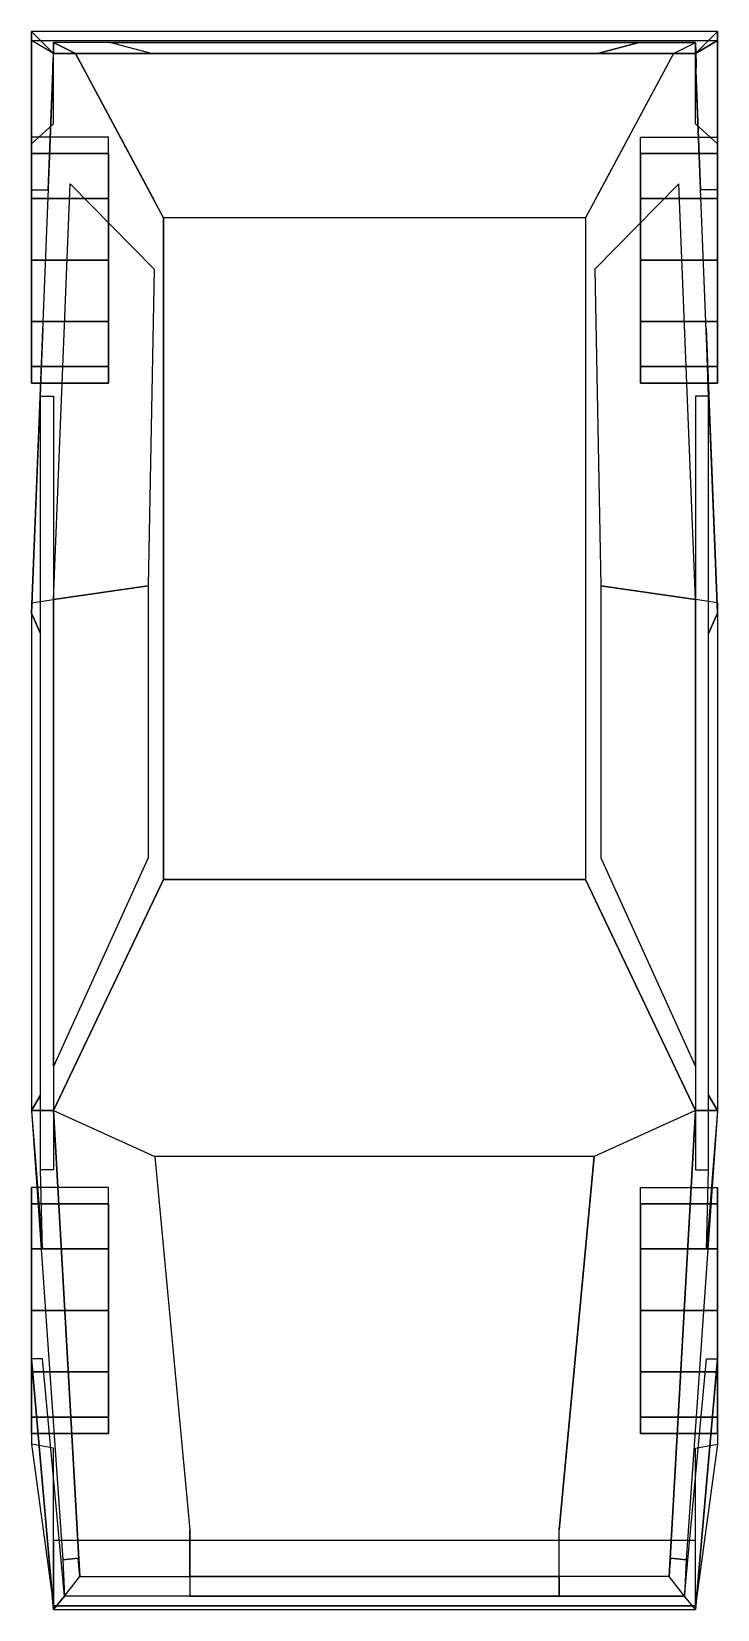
# Model space of a CAD drawing. Extents: x -0.78 to 0.78, y 0.05 to 3.64.
import ezdxf

# ---------------------------------------------------------------- set-up
doc = ezdxf.new("R2010")
doc.units = 0
doc.layers.get('0').update_dxf_attribs({"linetype": 'CONTINUOUS'})

msp = doc.modelspace()

# ---------------------------------------------------------------- linework, layer by layer
at = {"color": 0}
msp.add_polyline3d([(0.78, 3.12, 0)], dxfattribs=at)
for points in [[(-0.78, 3.62, 0.6), (-0.78, 3.64, 0.5), (-0.78, 3.3846, 0.4606), (-0.78, 3.28, 0.6)], [(-0.78, 3.64, 0.5), (-0.78, 3.3846, 0.4606), (-0.73, 3.43, 0.34), (-0.73, 3.59, 0.34)], [(0.78, 3.62, 0.6), (0.78, 3.64, 0.5), (-0.78, 3.64, 0.5), (-0.78, 3.62, 0.6)], [(-0.78, 3.64, 0.5), (-0.73, 3.59, 0.34), (0.73, 3.59, 0.34), (0.78, 3.64, 0.5)], [(0.78, 3.64, 0.5), (0.78, 3.3846, 0.4606), (0.73, 3.43, 0.34), (0.73, 3.59, 0.34)], [(0.78, 3.62, 0.6), (0.78, 3.64, 0.5), (0.78, 3.3846, 0.4606), (0.78, 3.28, 0.6)], [(-0.73, 3.59, 0.6), (-0.78, 3.62, 0.6), (-0.78, 3.28, 0.6), (-0.7422, 3.28, 0.6)], [(-0.73, 3.59, 0.6), (-0.78, 3.62, 0.6), (0.78, 3.62, 0.6), (0.73, 3.59, 0.6)], [(-0.73, 3.6149, 0.8186), (-0.7319, 3.567, 0.8187), (-0.7309, 3.5465, 0.6), (-0.73, 3.59, 0.6)], [(0.68, 3.59, 0.915), (0.73, 3.6149, 0.8186), (-0.73, 3.6149, 0.8186), (-0.68, 3.59, 0.915)], [(-0.73, 3.59, 0.6), (-0.5071, 3.59, 0.6), (-0.6023, 3.6149, 0.8186), (-0.73, 3.6149, 0.8186)], [(0.6023, 3.6149, 0.8186), (0.5071, 3.59, 0.6), (-0.5071, 3.59, 0.6), (-0.6023, 3.6149, 0.8186)], [(0.73, 3.59, 0.6), (0.5071, 3.59, 0.6), (0.6023, 3.6149, 0.8186), (0.73, 3.6149, 0.8186)], [(0.73, 3.59, 0.6), (0.78, 3.62, 0.6), (0.78, 3.28, 0.6), (0.7422, 3.28, 0.6)], [(0.73, 3.6149, 0.8186), (0.7319, 3.567, 0.8187), (0.7309, 3.5465, 0.6), (0.73, 3.59, 0.6)], [(-0.48, 3.216, 1.44), (-0.68, 3.59, 0.915), (0.68, 3.59, 0.915), (0.48, 3.216, 1.44)], [(-0.5013, 3.0995, 1.3876), (-0.515, 2.3788, 1.386), (-0.73, 2.3476, 0.915), (-0.6919, 3.2934, 0.915)], [(0.5013, 3.0995, 1.3876), (0.515, 2.3788, 1.386), (0.73, 2.3476, 0.915), (0.6919, 3.2934, 0.915)], [(-0.7545, 2.965, 0.6), (-0.78, 2.3167, 0.6), (-0.76, 2.27, 0.34), (-0.76, 2.81, 0.34)], [(0.7545, 2.965, 0.6), (0.78, 2.3167, 0.6), (0.76, 2.27, 0.34), (0.76, 2.81, 0.34)], [(-0.76, 2.81, 0.34), (-0.73, 2.81, 0.25), (-0.73, 1.05, 0.25), (-0.76, 1.05, 0.34)], [(0.76, 2.81, 0.34), (0.73, 2.81, 0.25), (0.73, 1.05, 0.25), (0.76, 1.05, 0.34)], [(-0.515, 2.3788, 1.386), (-0.515, 1.76, 1.383), (-0.73, 1.2848, 0.915), (-0.73, 2.3476, 0.915)], [(0.515, 2.3788, 1.386), (0.515, 1.76, 1.383), (0.73, 1.2848, 0.915), (0.73, 2.3476, 0.915)], [(-0.78, 2.3167, 0.6), (-0.78, 1.185, 0.6), (-0.76, 1.22, 0.34), (-0.76, 2.27, 0.34)], [(0.78, 2.3167, 0.6), (0.78, 1.185, 0.6), (0.76, 1.22, 0.34), (0.76, 2.27, 0.34)], [(-0.78, 1.185, 0.6), (-0.7555, 0.8688, 0.6), (-0.76, 1.05, 0.34), (-0.76, 1.22, 0.34)], [(0.78, 1.185, 0.6), (0.7555, 0.8688, 0.6), (0.76, 1.05, 0.34), (0.76, 1.22, 0.34)], [(-0.7551, 0.62, 0.6), (-0.78, 0.62, 0.6), (-0.73, 0.0496, 0.6), (-0.705, 0.0796, 0.6)], [(-0.78, 0.62, 0.6), (-0.78, 0.4254, 0.4564), (-0.73, 0.0578, 0.491), (-0.73, 0.0496, 0.6)], [(0.7551, 0.62, 0.6), (0.78, 0.62, 0.6), (0.73, 0.0496, 0.6), (0.705, 0.0796, 0.6)], [(0.78, 0.62, 0.6), (0.78, 0.4254, 0.4564), (0.73, 0.0578, 0.491), (0.73, 0.0496, 0.6)], [(-0.78, 0.4254, 0.4564), (-0.73, 0.0578, 0.491), (-0.73, 0.2063, 0.3083), (-0.73, 0.4167, 0.3083)], [(0.78, 0.4254, 0.4564), (0.73, 0.0578, 0.491), (0.73, 0.2063, 0.3083), (0.73, 0.4167, 0.3083)], [(-0.73, 0.2063, 0.3083), (-0.73, 0.0578, 0.491), (0.73, 0.0578, 0.491), (0.73, 0.2063, 0.3083)], [(-0.705, 0.0796, 0.6), (-0.67, 0.1245, 0.6888), (-0.6741, 0.1664, 0.6898), (-0.7087, 0.1626, 0.6)], [(0.705, 0.0796, 0.6), (0.67, 0.1245, 0.6888), (0.6741, 0.1664, 0.6898), (0.7087, 0.1626, 0.6)], [(-0.42, 0.1245, 0.6888), (-0.42, 0.0796, 0.6), (-0.705, 0.0796, 0.6), (-0.67, 0.1245, 0.6888)], [(-0.42, 0.1245, 0.6888), (-0.42, 0.0796, 0.6), (0.42, 0.0796, 0.6), (0.42, 0.1245, 0.6888)], [(0.42, 0.1245, 0.6888), (0.42, 0.0796, 0.6), (0.705, 0.0796, 0.6), (0.67, 0.1245, 0.6888)], [(-0.705, 0.0796, 0.6), (-0.73, 0.0496, 0.6), (0.73, 0.0496, 0.6), (0.705, 0.0796, 0.6)], [(0.73, 0.0496, 0.6), (0.73, 0.0578, 0.491), (-0.73, 0.0578, 0.491), (-0.73, 0.0496, 0.6)]]:
    msp.add_3dface(points, dxfattribs=at)
for points, invisible_edges in [([(-0.68, 3.59, 0.915), (-0.73, 3.6149, 0.8186), (-0.78, 2.3399, 0.8219), (-0.73, 2.3476, 0.915)], 10), ([(0.68, 3.59, 0.915), (0.73, 3.6149, 0.8186), (0.78, 2.3399, 0.8219), (0.73, 2.3476, 0.915)], 10), ([(-0.7319, 3.567, 0.8187), (-0.78, 2.3399, 0.8219), (-0.78, 2.3167, 0.6), (-0.7309, 3.5465, 0.6)], 1), ([(-0.6919, 3.2934, 0.915), (-0.68, 3.59, 0.915), (-0.4998, 3.253, 1.3881), (-0.5013, 3.0995, 1.3876)], 5), ([(0.6919, 3.2934, 0.915), (0.68, 3.59, 0.915), (0.4998, 3.253, 1.3881), (0.5013, 3.0995, 1.3876)], 5), ([(0.7319, 3.567, 0.8187), (0.78, 2.3399, 0.8219), (0.78, 2.3167, 0.6), (0.7309, 3.5465, 0.6)], 1), ([(-0.48, 3.216, 1.44), (-0.48, 1.7104, 1.425), (-0.515, 1.76, 1.383), (-0.4998, 3.253, 1.3881)], 14), ([(0.48, 3.216, 1.44), (0.48, 1.7104, 1.425), (0.515, 1.76, 1.383), (0.4998, 3.253, 1.3881)], 14), ([(-0.48, 1.7104, 1.425), (-0.48, 3.216, 1.44), (0.48, 3.216, 1.44), (0.48, 1.7104, 1.425)], 2), ([(-0.73, 2.3476, 0.915), (-0.73, 1.185, 0.915), (-0.7777, 1.185, 0.8074), (-0.78, 2.3399, 0.8219)], 5), ([(-0.78, 2.3399, 0.8219), (-0.78, 2.3167, 0.6), (-0.78, 1.185, 0.6), (-0.7777, 1.185, 0.8074)], 8), ([(0.73, 2.3476, 0.915), (0.73, 1.185, 0.915), (0.7777, 1.185, 0.8074), (0.78, 2.3399, 0.8219)], 5), ([(0.78, 2.3399, 0.8219), (0.78, 2.3167, 0.6), (0.78, 1.185, 0.6), (0.7777, 1.185, 0.8074)], 8), ([(-0.73, 1.185, 0.915), (-0.48, 1.7104, 1.425), (-0.515, 1.76, 1.383), (-0.73, 1.2848, 0.915)], 10), ([(0.73, 1.185, 0.915), (0.48, 1.7104, 1.425), (0.515, 1.76, 1.383), (0.73, 1.2848, 0.915)], 10), ([(-0.73, 1.185, 0.915), (-0.5, 1.08, 0.98), (-0.48, 1.7104, 1.425)], 2), ([(-0.5, 1.08, 0.98), (-0.48, 1.7104, 1.425), (0.48, 1.7104, 1.425), (0.5, 1.08, 0.98)], 5), ([(0.73, 1.185, 0.915), (0.5, 1.08, 0.98), (0.48, 1.7104, 1.425)], 2), ([(-0.7777, 1.185, 0.8074), (-0.78, 1.185, 0.6), (-0.7087, 0.1626, 0.6), (-0.6741, 0.1664, 0.6898)], 8), ([(-0.73, 1.185, 0.915), (-0.67, 0.1245, 0.6888), (-0.67, 0.1245, 0.6888), (-0.7777, 1.185, 0.8074)], 4), ([(-0.73, 1.185, 0.915), (-0.5, 1.08, 0.98), (-0.42, 0.2309, 0.7313), (-0.67, 0.1245, 0.6888)], 4), ([(0.73, 1.185, 0.915), (0.5, 1.08, 0.98), (0.42, 0.2309, 0.7313), (0.67, 0.1245, 0.6888)], 4), ([(0.73, 1.185, 0.915), (0.67, 0.1245, 0.6888), (0.67, 0.1245, 0.6888), (0.7777, 1.185, 0.8074)], 4), ([(0.7777, 1.185, 0.8074), (0.78, 1.185, 0.6), (0.7087, 0.1626, 0.6), (0.6741, 0.1664, 0.6898)], 8), ([(-0.42, 0.2309, 0.7313), (0.42, 0.2309, 0.7313), (0.5, 1.08, 0.98), (-0.5, 1.08, 0.98)], 1), ([(-0.42, 0.1245, 0.6888), (-0.42, 0.2309, 0.7313), (-0.67, 0.1245, 0.6888)], 2), ([(0.42, 0.1245, 0.6888), (0.42, 0.2309, 0.7313), (-0.42, 0.2309, 0.7313), (-0.42, 0.1245, 0.6888)], 2), ([(0.42, 0.1245, 0.6888), (0.42, 0.2309, 0.7313), (0.67, 0.1245, 0.6888)], 2)]:
    msp.add_3dface(points, dxfattribs=dict(at, invisible_edges=invisible_edges))

# ---------------------------------------------------------------- meshes
mesh = msp.add_polymesh((2, 12), dxfattribs=dict(at, n_close=True))
for k, corner in enumerate([(-0.78, 3.4), (-0.78, 3.3625), (-0.78, 3.26), (-0.78, 3.12), (-0.78, 2.98), (-0.78, 2.8775), (-0.78, 2.84), (-0.78, 2.8775), (-0.78, 2.98), (-0.78, 3.12), (-0.78, 3.26), (-0.78, 3.3625), (-0.78, 3.3268), (-0.78, 3.2991), (-0.78, 3.2234), (-0.78, 3.12), (-0.78, 3.0166), (-0.78, 2.9409), (-0.78, 2.9132), (-0.78, 2.9409), (-0.78, 3.0166), (-0.78, 3.12), (-0.78, 3.2234), (-0.78, 3.2991)]):
    mesh.set_mesh_vertex(divmod(k, 12), corner)
mesh = msp.add_polymesh((2, 12), dxfattribs=dict(at, n_close=True))
for k, corner in enumerate([(-0.78, 3.4), (-0.78, 3.3625), (-0.78, 3.26), (-0.78, 3.12), (-0.78, 2.98), (-0.78, 2.8775), (-0.78, 2.84), (-0.78, 2.8775), (-0.78, 2.98), (-0.78, 3.12), (-0.78, 3.26), (-0.78, 3.3625), (-0.605, 3.4), (-0.605, 3.3625), (-0.605, 3.26), (-0.605, 3.12), (-0.605, 2.98), (-0.605, 2.8775), (-0.605, 2.84), (-0.605, 2.8775), (-0.605, 2.98), (-0.605, 3.12), (-0.605, 3.26), (-0.605, 3.3625)]):
    mesh.set_mesh_vertex(divmod(k, 12), corner)
mesh = msp.add_polymesh((2, 12), dxfattribs=dict(at, n_close=True))
for k, corner in enumerate([(0.78, 3.4), (0.78, 3.3625), (0.78, 3.26), (0.78, 3.12), (0.78, 2.98), (0.78, 2.8775), (0.78, 2.84), (0.78, 2.8775), (0.78, 2.98), (0.78, 3.12), (0.78, 3.26), (0.78, 3.3625), (0.605, 3.4), (0.605, 3.3625), (0.605, 3.26), (0.605, 3.12), (0.605, 2.98), (0.605, 2.8775), (0.605, 2.84), (0.605, 2.8775), (0.605, 2.98), (0.605, 3.12), (0.605, 3.26), (0.605, 3.3625)]):
    mesh.set_mesh_vertex(divmod(k, 12), corner)
mesh = msp.add_polymesh((2, 12), dxfattribs=dict(at, n_close=True))
for k, corner in enumerate([(0.78, 3.4), (0.78, 3.3625), (0.78, 3.26), (0.78, 3.12), (0.78, 2.98), (0.78, 2.8775), (0.78, 2.84), (0.78, 2.8775), (0.78, 2.98), (0.78, 3.12), (0.78, 3.26), (0.78, 3.3625), (0.78, 3.3268), (0.78, 3.2991), (0.78, 3.2234), (0.78, 3.12), (0.78, 3.0166), (0.78, 2.9409), (0.78, 2.9132), (0.78, 2.9409), (0.78, 3.0166), (0.78, 3.12), (0.78, 3.2234), (0.78, 3.2991)]):
    mesh.set_mesh_vertex(divmod(k, 12), corner)
mesh = msp.add_polymesh((2, 12), dxfattribs=dict(at, n_close=True))
for k, corner in enumerate([(-0.78, 3.3268), (-0.78, 3.2991), (-0.78, 3.2234), (-0.78, 3.12), (-0.78, 3.0166), (-0.78, 2.9409), (-0.78, 2.9132), (-0.78, 2.9409), (-0.78, 3.0166), (-0.78, 3.12), (-0.78, 3.2234), (-0.78, 3.2991), (-0.78, 3.12), (-0.78, 3.12), (-0.78, 3.12), (-0.78, 3.12), (-0.78, 3.12), (-0.78, 3.12), (-0.78, 3.12), (-0.78, 3.12), (-0.78, 3.12), (-0.78, 3.12), (-0.78, 3.12), (-0.78, 3.12)]):
    mesh.set_mesh_vertex(divmod(k, 12), corner)
mesh = msp.add_polymesh((2, 12), dxfattribs=dict(at, n_close=True))
for k, corner in enumerate([(0.78, 3.3268), (0.78, 3.2991), (0.78, 3.2234), (0.78, 3.12), (0.78, 3.0166), (0.78, 2.9409), (0.78, 2.9132), (0.78, 2.9409), (0.78, 3.0166), (0.78, 3.12), (0.78, 3.2234), (0.78, 3.2991), (0.78, 3.12), (0.78, 3.12), (0.78, 3.12), (0.78, 3.12), (0.78, 3.12), (0.78, 3.12), (0.78, 3.12), (0.78, 3.12), (0.78, 3.12), (0.78, 3.12), (0.78, 3.12), (0.78, 3.12)]):
    mesh.set_mesh_vertex(divmod(k, 12), corner)
mesh = msp.add_polymesh((2, 12), dxfattribs=dict(at, n_close=True))
for k, corner in enumerate([(-0.78, 1.01), (-0.78, 0.9725), (-0.78, 0.87), (-0.78, 0.73), (-0.78, 0.59), (-0.78, 0.4875), (-0.78, 0.45), (-0.78, 0.4875), (-0.78, 0.59), (-0.78, 0.73), (-0.78, 0.87), (-0.78, 0.9725), (-0.605, 1.01), (-0.605, 0.9725), (-0.605, 0.87), (-0.605, 0.73), (-0.605, 0.59), (-0.605, 0.4875), (-0.605, 0.45), (-0.605, 0.4875), (-0.605, 0.59), (-0.605, 0.73), (-0.605, 0.87), (-0.605, 0.9725)]):
    mesh.set_mesh_vertex(divmod(k, 12), corner)
mesh = msp.add_polymesh((2, 12), dxfattribs=dict(at, n_close=True))
for k, corner in enumerate([(-0.78, 1.01), (-0.78, 0.9725), (-0.78, 0.87), (-0.78, 0.73), (-0.78, 0.59), (-0.78, 0.4875), (-0.78, 0.45), (-0.78, 0.4875), (-0.78, 0.59), (-0.78, 0.73), (-0.78, 0.87), (-0.78, 0.9725), (-0.78, 0.9368), (-0.78, 0.9091), (-0.78, 0.8334), (-0.78, 0.73), (-0.78, 0.6266), (-0.78, 0.5509), (-0.78, 0.5232), (-0.78, 0.5509), (-0.78, 0.6266), (-0.78, 0.73), (-0.78, 0.8334), (-0.78, 0.9091)]):
    mesh.set_mesh_vertex(divmod(k, 12), corner)
mesh = msp.add_polymesh((2, 12), dxfattribs=dict(at, n_close=True))
for k, corner in enumerate([(0.78, 1.01), (0.78, 0.9725), (0.78, 0.87), (0.78, 0.73), (0.78, 0.59), (0.78, 0.4875), (0.78, 0.45), (0.78, 0.4875), (0.78, 0.59), (0.78, 0.73), (0.78, 0.87), (0.78, 0.9725), (0.605, 1.01), (0.605, 0.9725), (0.605, 0.87), (0.605, 0.73), (0.605, 0.59), (0.605, 0.4875), (0.605, 0.45), (0.605, 0.4875), (0.605, 0.59), (0.605, 0.73), (0.605, 0.87), (0.605, 0.9725)]):
    mesh.set_mesh_vertex(divmod(k, 12), corner)
mesh = msp.add_polymesh((2, 12), dxfattribs=dict(at, n_close=True))
for k, corner in enumerate([(0.78, 1.01), (0.78, 0.9725), (0.78, 0.87), (0.78, 0.73), (0.78, 0.59), (0.78, 0.4875), (0.78, 0.45), (0.78, 0.4875), (0.78, 0.59), (0.78, 0.73), (0.78, 0.87), (0.78, 0.9725), (0.78, 0.9368), (0.78, 0.9091), (0.78, 0.8334), (0.78, 0.73), (0.78, 0.6266), (0.78, 0.5509), (0.78, 0.5232), (0.78, 0.5509), (0.78, 0.6266), (0.78, 0.73), (0.78, 0.8334), (0.78, 0.9091)]):
    mesh.set_mesh_vertex(divmod(k, 12), corner)
mesh = msp.add_polymesh((2, 12), dxfattribs=dict(at, n_close=True))
for k, corner in enumerate([(-0.78, 0.9368), (-0.78, 0.9091), (-0.78, 0.8334), (-0.78, 0.73), (-0.78, 0.6266), (-0.78, 0.5509), (-0.78, 0.5232), (-0.78, 0.5509), (-0.78, 0.6266), (-0.78, 0.73), (-0.78, 0.8334), (-0.78, 0.9091), (-0.78, 0.73), (-0.78, 0.73), (-0.78, 0.73), (-0.78, 0.73), (-0.78, 0.73), (-0.78, 0.73), (-0.78, 0.73), (-0.78, 0.73), (-0.78, 0.73), (-0.78, 0.73), (-0.78, 0.73), (-0.78, 0.73)]):
    mesh.set_mesh_vertex(divmod(k, 12), corner)
mesh = msp.add_polymesh((2, 12), dxfattribs=dict(at, n_close=True))
for k, corner in enumerate([(0.78, 0.9368), (0.78, 0.9091), (0.78, 0.8334), (0.78, 0.73), (0.78, 0.6266), (0.78, 0.5509), (0.78, 0.5232), (0.78, 0.5509), (0.78, 0.6266), (0.78, 0.73), (0.78, 0.8334), (0.78, 0.9091), (0.78, 0.73), (0.78, 0.73), (0.78, 0.73), (0.78, 0.73), (0.78, 0.73), (0.78, 0.73), (0.78, 0.73), (0.78, 0.73), (0.78, 0.73), (0.78, 0.73), (0.78, 0.73), (0.78, 0.73)]):
    mesh.set_mesh_vertex(divmod(k, 12), corner)

doc.saveas('drawing.dxf')
